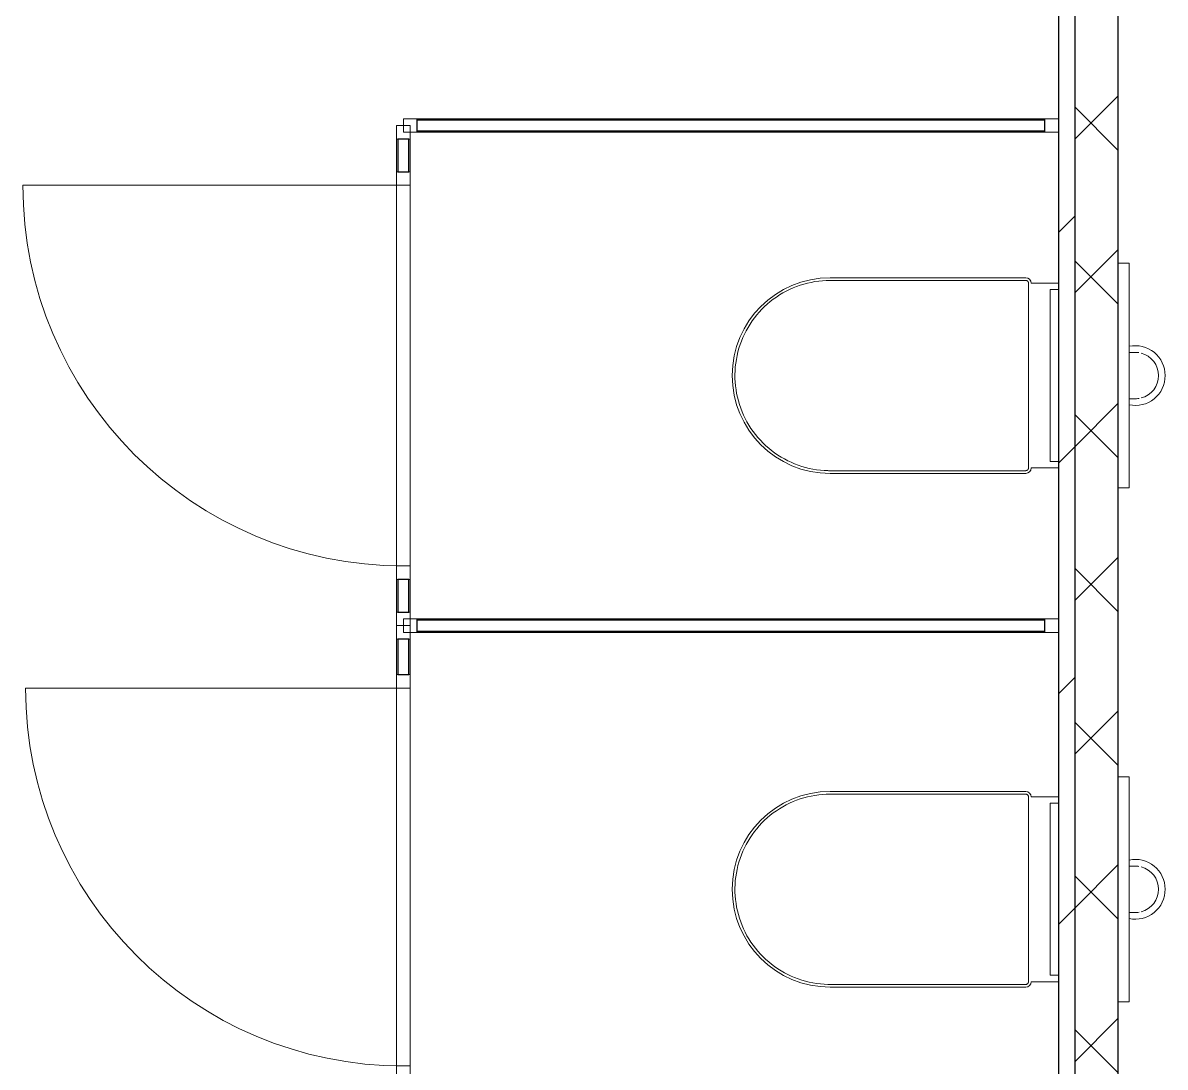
# Model space of a CAD drawing. Header units: millimetres. Extents: x -695119 to 412940, y -249585 to 622758.
# Drawn here: x 277016 to 279117, y 71319 to 73240 of the extents above; entities that cross this region are included whole.
import ezdxf

# ---------------------------------------------------------------- set-up
doc = ezdxf.new("R2010")
doc.units = ezdxf.units.MM
for name, color, linetype, lineweight in [('Витраж', 252, 'Continuous', 9), ('Двери', 8, 'Continuous', 9), ('Сантехника', 252, 'Continuous', 18), ('Стены наружные', 252, 'Continuous', 18), ('Стены разрез', 7, 'Continuous', 30)]:
    doc.layers.add(name, color=color, linetype=linetype, lineweight=lineweight)

# ---------------------------------------------------------------- blocks, each defined once
blk = doc.blocks.new('план 2 этажа')
at = {"layer": 'Витраж', "color": 251, "lineweight": 18, "true_color": 0x636466, "extrusion": (0, 0, -1)}
for p, q in [((277728.3, 73051.6), (277703.3, 73051.6)), ((277703.3, 73051.6), (277703.3, 73026.6)), ((277740.8, 73064.1), (277715.8, 73064.1)), ((277715.8, 73064.1), (277715.8, 73039.1)), ((277728.3, 73026.6), (277728.3, 73051.6)), ((277740.8, 73039.1), (277740.8, 73064.1)), ((277703.3, 73026.6), (277728.3, 73026.6)), ((277715.8, 73039.1), (277740.8, 73039.1)), ((277728.3, 72966.6), (277703.3, 72966.6)), ((277703.3, 72966.6), (277703.3, 72941.6)), ((277728.3, 72941.6), (277728.3, 72966.6)), ((277703.3, 72941.6), (277728.3, 72941.6)), ((277728.3, 72241.6), (277703.3, 72241.6)), ((277703.3, 72241.6), (277703.3, 72216.6)), ((277728.3, 72216.6), (277728.3, 72241.6)), ((277703.3, 72216.6), (277728.3, 72216.6)), ((277740.8, 72144.1), (277715.8, 72144.1)), ((277715.8, 72144.1), (277715.8, 72119.1)), ((277740.8, 72119.1), (277740.8, 72144.1)), ((277728.3, 72131.6), (277703.3, 72131.6)), ((277703.3, 72131.6), (277703.3, 72106.6)), ((277728.3, 72106.6), (277728.3, 72131.6)), ((277703.3, 72106.6), (277728.3, 72106.6)), ((277715.8, 72119.1), (277740.8, 72119.1)), ((277728.3, 72041.6), (277703.3, 72041.6)), ((277703.3, 72041.6), (277703.3, 72016.6)), ((277728.3, 72016.6), (277728.3, 72041.6)), ((277703.3, 72016.6), (277728.3, 72016.6)), ((277728.3, 71321.6), (277703.3, 71321.6)), ((277703.3, 71321.6), (277703.3, 71296.6)), ((277728.3, 71296.6), (277728.3, 71321.6))]:
    blk.add_line(p, q, dxfattribs=at)
at = {"layer": 'Витраж', "color": 251, "true_color": 0x636466}
for p, q in [((277740.8, 73064.1), (278895.8, 73064.1)), ((277703.3, 73026.6), (277703.3, 72966.6)), ((277728.3, 73026.6), (277728.3, 72966.6)), ((277740.8, 73039.1), (278895.8, 73039.1)), ((277703.3, 72941.6), (277703.3, 72241.6)), ((277728.3, 72941.6), (277728.3, 72241.6)), ((277703.3, 72216.6), (277703.3, 72156.6)), ((277728.3, 72216.6), (277728.3, 72156.6)), ((277740.8, 72144.1), (278895.8, 72144.1)), ((277703.3, 72106.6), (277703.3, 72041.6)), ((277728.3, 72106.6), (277728.3, 72041.6)), ((277740.8, 72119.1), (278895.8, 72119.1)), ((277703.3, 72016.6), (277703.3, 71321.6)), ((277728.3, 72016.6), (277728.3, 71321.6))]:
    blk.add_line(p, q, dxfattribs=at)
at = {"layer": 'Витраж', "color": 251, "lineweight": 18, "true_color": 0x636466}
for p, q in [((278920.8, 73064.1), (278895.8, 73064.1)), ((278895.8, 73064.1), (278895.8, 73039.1)), ((278920.8, 73039.1), (278920.8, 73064.1)), ((278895.8, 73039.1), (278920.8, 73039.1)), ((277728.3, 72156.6), (277703.3, 72156.6)), ((277703.3, 72156.6), (277703.3, 72131.6)), ((277728.3, 72131.6), (277728.3, 72156.6)), ((278920.8, 72144.1), (278895.8, 72144.1)), ((278895.8, 72144.1), (278895.8, 72119.1)), ((278920.8, 72119.1), (278920.8, 72144.1)), ((277703.3, 72131.6), (277728.3, 72131.6)), ((278895.8, 72119.1), (278920.8, 72119.1))]:
    blk.add_line(p, q, dxfattribs=at)
at = {"layer": 'Двери', "color": 251, "true_color": 0x636466}
for p, q in [((277703.3, 72941.6), (277015.8, 72941.6)), ((277703.3, 72016.6), (277020.8, 72016.6))]:
    blk.add_line(p, q, dxfattribs=at)
for centre, radius in [((277715.8, 72941.6), 700), ((277715.8, 72016.6), 695)]:
    blk.add_arc(centre, radius, 180, 270, dxfattribs=at)
at = {"layer": 'Сантехника', "color": 251, "lineweight": 9, "true_color": 0x636466}
for p, q in [((279050.8, 72798.4), (279030.8, 72798.4)), ((279050.8, 72773.4), (279050.8, 72798.4)), ((279050.8, 72773.4), (279050.8, 72409.9)), ((279050.8, 72384.9), (279050.8, 72409.9)), ((279030.8, 72384.9), (279050.8, 72384.9)), ((279050.8, 71853.4), (279030.8, 71853.4)), ((279050.8, 71828.4), (279050.8, 71853.4)), ((279050.8, 71828.4), (279050.8, 71464.9)), ((279050.8, 71439.9), (279050.8, 71464.9)), ((279030.8, 71439.9), (279050.8, 71439.9))]:
    blk.add_line(p, q, dxfattribs=at)
at = {"layer": 'Сантехника', "color": 251, "true_color": 0x636466}
for p, q in [((278860.8, 72771.6), (278500.8, 72771.6)), ((278860.8, 72766.6), (278500.8, 72766.6)), ((278865.8, 72421.6), (278865.8, 72761.6)), ((278920.8, 72761.6), (278870.8, 72761.6)), ((278905.8, 72433.4), (278905.8, 72749.8)), ((278905.8, 72749.8), (278920.8, 72749.8)), ((278500.8, 72416.6), (278860.8, 72416.6)), ((278870.8, 72421.6), (278920.8, 72421.6)), ((278920.8, 72433.4), (278905.8, 72433.4)), ((278500.8, 72411.6), (278860.8, 72411.6)), ((278860.8, 71826.6), (278500.8, 71826.6)), ((278860.8, 71821.6), (278500.8, 71821.6)), ((278865.8, 71476.6), (278865.8, 71816.6)), ((278920.8, 71816.6), (278870.8, 71816.6)), ((278905.8, 71488.4), (278905.8, 71804.8)), ((278905.8, 71804.8), (278920.8, 71804.8)), ((278500.8, 71471.6), (278860.8, 71471.6)), ((278870.8, 71476.6), (278920.8, 71476.6)), ((278920.8, 71488.4), (278905.8, 71488.4)), ((278500.8, 71466.6), (278860.8, 71466.6))]:
    blk.add_line(p, q, dxfattribs=at)
at = {"layer": 'Сантехника', "color": 251, "true_color": 0x636466, "flags": 128}
for points in [[(278500.8, 72766.6), (278493.8, 72766.5), (278486.8, 72766.1), (278479.9, 72765.4), (278472.9, 72764.4), (278466, 72763.1), (278459.2, 72761.6), (278452.5, 72759.8), (278445.8, 72757.8), (278439.2, 72755.4), (278432.7, 72752.8), (278426.3, 72750), (278420, 72746.9), (278413.9, 72743.5), (278407.9, 72739.9), (278402, 72736.1), (278396.3, 72732), (278390.8, 72727.7), (278385.4, 72723.2), (278380.3, 72718.5), (278375.3, 72713.6), (278370.5, 72708.4), (278365.9, 72703.1), (278361.6, 72697.7), (278357.5, 72692), (278353.6, 72686.2), (278349.9, 72680.2), (278346.5, 72674.1), (278343.3, 72667.9), (278340.4, 72661.5), (278337.7, 72655), (278335.3, 72648.5), (278333.2, 72641.8), (278331.3, 72635.1), (278329.7, 72628.3), (278328.4, 72621.4), (278327.3, 72614.5), (278326.5, 72607.5), (278326, 72600.5), (278325.8, 72593.5), (278325.9, 72586.5), (278326.2, 72579.5), (278326.9, 72572.6), (278327.8, 72565.6), (278328.9, 72558.7), (278330.4, 72551.9), (278332.1, 72545.1), (278334.1, 72538.4), (278336.4, 72531.8), (278338.9, 72525.2), (278341.7, 72518.8), (278344.7, 72512.5), (278348, 72506.3), (278351.5, 72500.3), (278355.3, 72494.4), (278359.3, 72488.6), (278363.6, 72483.1), (278368, 72477.7), (278372.7, 72472.5), (278377.5, 72467.4), (278382.6, 72462.6), (278387.9, 72458), (278393.3, 72453.6), (278398.9, 72449.4), (278404.7, 72445.4), (278410.6, 72441.7), (278416.7, 72438.2), (278422.9, 72435), (278429.2, 72432), (278435.6, 72429.2), (278442.2, 72426.7), (278448.8, 72424.5), (278455.6, 72422.6), (278462.4, 72420.9), (278469.2, 72419.5), (278476.1, 72418.4), (278483.1, 72417.5), (278490, 72417), (278497, 72416.7), (278500.8, 72416.6)], [(278865.8, 72761.6), (278865.8, 72761.8), (278865.8, 72762), (278865.8, 72762.2), (278865.7, 72762.4), (278865.7, 72762.6), (278865.7, 72762.8), (278865.6, 72763), (278865.6, 72763.2), (278865.5, 72763.4), (278865.4, 72763.6), (278865.3, 72763.8), (278865.2, 72763.9), (278865.2, 72764.1), (278865, 72764.3), (278864.9, 72764.5), (278864.8, 72764.6), (278864.7, 72764.8), (278864.6, 72764.9), (278864.4, 72765.1), (278864.3, 72765.2), (278864.2, 72765.4), (278864, 72765.5), (278863.8, 72765.6), (278863.7, 72765.7), (278863.5, 72765.8), (278863.3, 72765.9), (278863.2, 72766), (278863, 72766.1), (278862.8, 72766.2), (278862.6, 72766.3), (278862.4, 72766.4), (278862.2, 72766.4), (278862.1, 72766.5), (278861.9, 72766.5), (278861.7, 72766.6), (278861.5, 72766.6), (278861.3, 72766.6), (278861.1, 72766.6), (278860.9, 72766.6), (278860.8, 72766.6)], [(278860.8, 72416.6), (278861, 72416.6), (278861.2, 72416.7), (278861.4, 72416.7), (278861.6, 72416.7), (278861.8, 72416.7), (278862, 72416.8), (278862.2, 72416.8), (278862.4, 72416.9), (278862.6, 72417), (278862.8, 72417), (278862.9, 72417.1), (278863.1, 72417.2), (278863.3, 72417.3), (278863.5, 72417.4), (278863.6, 72417.5), (278863.8, 72417.6), (278864, 72417.7), (278864.1, 72417.9), (278864.3, 72418), (278864.4, 72418.2), (278864.5, 72418.3), (278864.7, 72418.5), (278864.8, 72418.6), (278864.9, 72418.8), (278865, 72418.9), (278865.1, 72419.1), (278865.2, 72419.3), (278865.3, 72419.5), (278865.4, 72419.6), (278865.5, 72419.8), (278865.5, 72420), (278865.6, 72420.2), (278865.7, 72420.4), (278865.7, 72420.6), (278865.7, 72420.8), (278865.8, 72421), (278865.8, 72421.2), (278865.8, 72421.4), (278865.8, 72421.6), (278865.8, 72421.6)], [(278500.8, 71821.6), (278493.8, 71821.5), (278486.8, 71821.1), (278479.9, 71820.4), (278472.9, 71819.4), (278466, 71818.1), (278459.2, 71816.6), (278452.5, 71814.8), (278445.8, 71812.8), (278439.2, 71810.4), (278432.7, 71807.8), (278426.3, 71805), (278420, 71801.9), (278413.9, 71798.5), (278407.9, 71794.9), (278402, 71791.1), (278396.3, 71787), (278390.8, 71782.7), (278385.4, 71778.2), (278380.3, 71773.5), (278375.3, 71768.6), (278370.5, 71763.4), (278365.9, 71758.1), (278361.6, 71752.7), (278357.5, 71747), (278353.6, 71741.2), (278349.9, 71735.2), (278346.5, 71729.1), (278343.3, 71722.9), (278340.4, 71716.5), (278337.7, 71710), (278335.3, 71703.5), (278333.2, 71696.8), (278331.3, 71690.1), (278329.7, 71683.3), (278328.4, 71676.4), (278327.3, 71669.5), (278326.5, 71662.5), (278326, 71655.5), (278325.8, 71648.5), (278325.9, 71641.5), (278326.2, 71634.5), (278326.9, 71627.6), (278327.8, 71620.6), (278328.9, 71613.7), (278330.4, 71606.9), (278332.1, 71600.1), (278334.1, 71593.4), (278336.4, 71586.8), (278338.9, 71580.2), (278341.7, 71573.8), (278344.7, 71567.5), (278348, 71561.3), (278351.5, 71555.3), (278355.3, 71549.4), (278359.3, 71543.6), (278363.6, 71538.1), (278368, 71532.7), (278372.7, 71527.5), (278377.5, 71522.4), (278382.6, 71517.6), (278387.9, 71513), (278393.3, 71508.6), (278398.9, 71504.4), (278404.7, 71500.4), (278410.6, 71496.7), (278416.7, 71493.2), (278422.9, 71490), (278429.2, 71487), (278435.6, 71484.2), (278442.2, 71481.7), (278448.8, 71479.5), (278455.6, 71477.6), (278462.4, 71475.9), (278469.2, 71474.5), (278476.1, 71473.4), (278483.1, 71472.5), (278490, 71472), (278497, 71471.7), (278500.8, 71471.6)], [(278865.8, 71816.6), (278865.8, 71816.8), (278865.8, 71817), (278865.8, 71817.2), (278865.7, 71817.4), (278865.7, 71817.6), (278865.7, 71817.8), (278865.6, 71818), (278865.6, 71818.2), (278865.5, 71818.4), (278865.4, 71818.6), (278865.3, 71818.8), (278865.2, 71818.9), (278865.2, 71819.1), (278865, 71819.3), (278864.9, 71819.5), (278864.8, 71819.6), (278864.7, 71819.8), (278864.6, 71819.9), (278864.4, 71820.1), (278864.3, 71820.2), (278864.2, 71820.4), (278864, 71820.5), (278863.8, 71820.6), (278863.7, 71820.7), (278863.5, 71820.8), (278863.3, 71820.9), (278863.2, 71821), (278863, 71821.1), (278862.8, 71821.2), (278862.6, 71821.3), (278862.4, 71821.4), (278862.2, 71821.4), (278862.1, 71821.5), (278861.9, 71821.5), (278861.7, 71821.6), (278861.5, 71821.6), (278861.3, 71821.6), (278861.1, 71821.6), (278860.9, 71821.6), (278860.8, 71821.6)], [(278860.8, 71471.6), (278861, 71471.6), (278861.2, 71471.7), (278861.4, 71471.7), (278861.6, 71471.7), (278861.8, 71471.7), (278862, 71471.8), (278862.2, 71471.8), (278862.4, 71471.9), (278862.6, 71472), (278862.8, 71472), (278862.9, 71472.1), (278863.1, 71472.2), (278863.3, 71472.3), (278863.5, 71472.4), (278863.6, 71472.5), (278863.8, 71472.6), (278864, 71472.7), (278864.1, 71472.9), (278864.3, 71473), (278864.4, 71473.2), (278864.5, 71473.3), (278864.7, 71473.5), (278864.8, 71473.6), (278864.9, 71473.8), (278865, 71473.9), (278865.1, 71474.1), (278865.2, 71474.3), (278865.3, 71474.5), (278865.4, 71474.6), (278865.5, 71474.8), (278865.5, 71475), (278865.6, 71475.2), (278865.7, 71475.4), (278865.7, 71475.6), (278865.7, 71475.8), (278865.8, 71476), (278865.8, 71476.2), (278865.8, 71476.4), (278865.8, 71476.6), (278865.8, 71476.6)]]:
    blk.add_lwpolyline(points, dxfattribs=at)
at = {"layer": 'Сантехника', "color": 251, "lineweight": 9, "true_color": 0x636466, "flags": 128}
for points in [[(279062.3, 72634.3), (279062.2, 72634.3), (279062.1, 72634.3), (279061.9, 72634.3), (279061.7, 72634.3), (279061.4, 72634.3), (279061, 72634.3), (279060.5, 72634.3), (279060, 72634.3), (279059.4, 72634.3), (279058.7, 72634.3), (279058, 72634.3), (279057.2, 72634.3), (279056.3, 72634.3), (279055.4, 72634.3), (279054.4, 72634.3), (279053.4, 72634.3), (279052.3, 72634.3), (279051.1, 72634.3)], [(279051.9, 72548.9), (279053.1, 72548.9), (279054.1, 72548.9), (279055.1, 72548.9), (279056.1, 72548.9), (279056.9, 72548.9), (279057.8, 72548.9), (279058.5, 72548.9), (279059.2, 72548.9), (279059.8, 72548.9), (279060.4, 72548.9), (279060.9, 72548.9), (279061.3, 72548.9), (279061.6, 72548.9), (279061.9, 72548.9), (279062.1, 72548.9), (279062.2, 72548.9), (279062.3, 72548.9), (279062.3, 72548.9)], [(279062.3, 71689.3), (279062.2, 71689.3), (279062.1, 71689.3), (279061.9, 71689.3), (279061.7, 71689.3), (279061.4, 71689.3), (279061, 71689.3), (279060.5, 71689.3), (279060, 71689.3), (279059.4, 71689.3), (279058.7, 71689.3), (279058, 71689.3), (279057.2, 71689.3), (279056.3, 71689.3), (279055.4, 71689.3), (279054.4, 71689.3), (279053.4, 71689.3), (279052.3, 71689.3), (279051.1, 71689.3)], [(279051.9, 71603.9), (279053.1, 71603.9), (279054.1, 71603.9), (279055.1, 71603.9), (279056.1, 71603.9), (279056.9, 71603.9), (279057.8, 71603.9), (279058.5, 71603.9), (279059.2, 71603.9), (279059.8, 71603.9), (279060.4, 71603.9), (279060.9, 71603.9), (279061.3, 71603.9), (279061.6, 71603.9), (279061.9, 71603.9), (279062.1, 71603.9), (279062.2, 71603.9), (279062.3, 71603.9), (279062.3, 71603.9)]]:
    blk.add_lwpolyline(points, dxfattribs=at)
at = {"layer": 'Сантехника', "color": 251, "true_color": 0x636466}
for centre, radius, start, end in [((278500.8, 72591.6), 180, 90, 270), ((278500.8, 72591.6), 175, 90, 90.9078), ((278500.8, 72591.6), 175, 90, 90.9078), ((278860.8, 72761.6), 10, 0, 90), ((278860.8, 72761.6), 5, 60, 90), ((278860.8, 72761.6), 5, 60, 90), ((278860.8, 72761.6), 5, 60, 75), ((278860.8, 72761.6), 5, 0, 30), ((278860.8, 72761.6), 5, 0, 30), ((278860.8, 72761.6), 5, 0, 30), ((278500.8, 72591.6), 175, 269.0922, 270), ((278500.8, 72591.6), 175, 269.0922, 270), ((278860.8, 72421.6), 10, 270, 0), ((278860.8, 72421.6), 5, 270, 300), ((278860.8, 72421.6), 5, 270, 300), ((278860.8, 72421.6), 5, 285, 300), ((278860.8, 72421.6), 5, 330, 0), ((278860.8, 72421.6), 5, 330, 0), ((278860.8, 72421.6), 5, 330, 0), ((278500.8, 71646.6), 180, 90, 270), ((278500.8, 71646.6), 175, 90, 90.9078), ((278500.8, 71646.6), 175, 90, 90.9078), ((278860.8, 71816.6), 10, 0, 90), ((278860.8, 71816.6), 5, 60, 90), ((278860.8, 71816.6), 5, 60, 90), ((278860.8, 71816.6), 5, 60, 75), ((278860.8, 71816.6), 5, 0, 30), ((278860.8, 71816.6), 5, 0, 30), ((278860.8, 71816.6), 5, 0, 30), ((278500.8, 71646.6), 175, 269.0922, 270), ((278500.8, 71646.6), 175, 269.0922, 270), ((278860.8, 71476.6), 10, 270, 0), ((278860.8, 71476.6), 5, 270, 300), ((278860.8, 71476.6), 5, 270, 300), ((278860.8, 71476.6), 5, 285, 300), ((278860.8, 71476.6), 5, 330, 0), ((278860.8, 71476.6), 5, 330, 0), ((278860.8, 71476.6), 5, 330, 356.7765)]:
    blk.add_arc(centre, radius, start, end, dxfattribs=at)
at = {"layer": 'Сантехника', "color": 251, "lineweight": 9, "true_color": 0x636466}
for centre, radius, start, end in [((279062.3, 72591.6), 55, 0, 102.0258), ((279062.3, 72591.6), 42.7, 92.2417, 94.1976), ((279062.3, 72591.6), 42.7, 87.9172, 90), ((279062.3, 72591.6), 42.7, 80.8699, 90), ((279062.3, 72591.6), 42.7, 0, 75), ((279062.3, 72591.6), 55, 257.9742, 0), ((279062.3, 72591.6), 42.7, 285, 0), ((279062.3, 72591.6), 42.7, 267.2428, 279.4986), ((279062.3, 72591.6), 42.7, 270, 272.5338), ((279062.3, 71646.6), 55, 0, 102.0258), ((279062.3, 71646.6), 42.7, 92.2417, 94.1976), ((279062.3, 71646.6), 42.7, 87.9172, 90), ((279062.3, 71646.6), 42.7, 80.8699, 90), ((279062.3, 71646.6), 42.7, 0, 75), ((279062.3, 71646.6), 55, 257.9742, 0), ((279062.3, 71646.6), 42.7, 285, 0), ((279062.3, 71646.6), 42.7, 267.2428, 279.4986), ((279062.3, 71646.6), 42.7, 270, 272.5338)]:
    blk.add_arc(centre, radius, start, end, dxfattribs=at)
at = {"layer": 'Стены наружные', "color": 251, "lineweight": 30, "true_color": 0x636466}
for p, q in [((278950.8, 75111.6), (278950.8, 71181.6)), ((279030.8, 71181.6), (279030.8, 75111.6)), ((278920.8, 75081.6), (278920.8, 71211.6))]:
    blk.add_line(p, q, dxfattribs=at)
at = {"layer": 'Стены наружные', "color": 251, "linetype": 'Continuous', "lineweight": 9, "true_color": 0x636466}
for p, q in [((278950.8, 73026.4), (279030.8, 73106.4)), ((279030.8, 73005.7), (278950.8, 73085.7)), ((278920.8, 72854.9), (278950.8, 72884.9)), ((278950.8, 72743.5), (279030.8, 72823.5)), ((279030.8, 72722.9), (278950.8, 72802.9)), ((278950.8, 72460.7), (279030.8, 72540.7)), ((279030.8, 72440), (278950.8, 72520)), ((278920.8, 72430.7), (278950.8, 72460.7)), ((278950.8, 72177.8), (279030.8, 72257.8)), ((279030.8, 72157.2), (278950.8, 72237.2)), ((278920.8, 72006.4), (278950.8, 72036.4)), ((278950.8, 71895), (279030.8, 71975)), ((279030.8, 71874.3), (278950.8, 71954.3)), ((278950.8, 71612.1), (279030.8, 71692.1)), ((279030.8, 71591.5), (278950.8, 71671.5)), ((278920.8, 71582.1), (278950.8, 71612.1)), ((278950.8, 71329.3), (279030.8, 71409.3)), ((279030.8, 71308.7), (278950.8, 71388.7))]:
    blk.add_line(p, q, dxfattribs=at)
at = {"layer": 'Стены разрез', "color": 251, "true_color": 0x636466}
for p, q in [((278895.8, 73061.6), (277740.8, 73061.6)), ((277740.8, 73061.6), (277740.8, 73041.6)), ((278895.8, 73041.6), (278895.8, 73061.6)), ((277725.8, 73026.6), (277705.8, 73026.6)), ((277705.8, 73026.6), (277705.8, 72966.6)), ((277725.8, 72966.6), (277725.8, 73026.6)), ((277740.8, 73041.6), (278895.8, 73041.6)), ((277705.8, 72966.6), (277725.8, 72966.6)), ((277725.8, 72216.6), (277705.8, 72216.6)), ((277705.8, 72216.6), (277705.8, 72156.6)), ((277725.8, 72156.6), (277725.8, 72216.6)), ((277705.8, 72156.6), (277725.8, 72156.6)), ((278895.8, 72141.6), (277740.8, 72141.6)), ((277740.8, 72141.6), (277740.8, 72121.6)), ((278895.8, 72121.6), (278895.8, 72141.6)), ((277725.8, 72106.6), (277705.8, 72106.6)), ((277705.8, 72106.6), (277705.8, 72041.6)), ((277725.8, 72041.6), (277725.8, 72106.6)), ((277740.8, 72121.6), (278895.8, 72121.6)), ((277705.8, 72041.6), (277725.8, 72041.6))]:
    blk.add_line(p, q, dxfattribs=at)

msp = doc.modelspace()

# ---------------------------------------------------------------- block references
msp.add_blockref('план 2 этажа', (0, 0))

doc.saveas('drawing.dxf')
